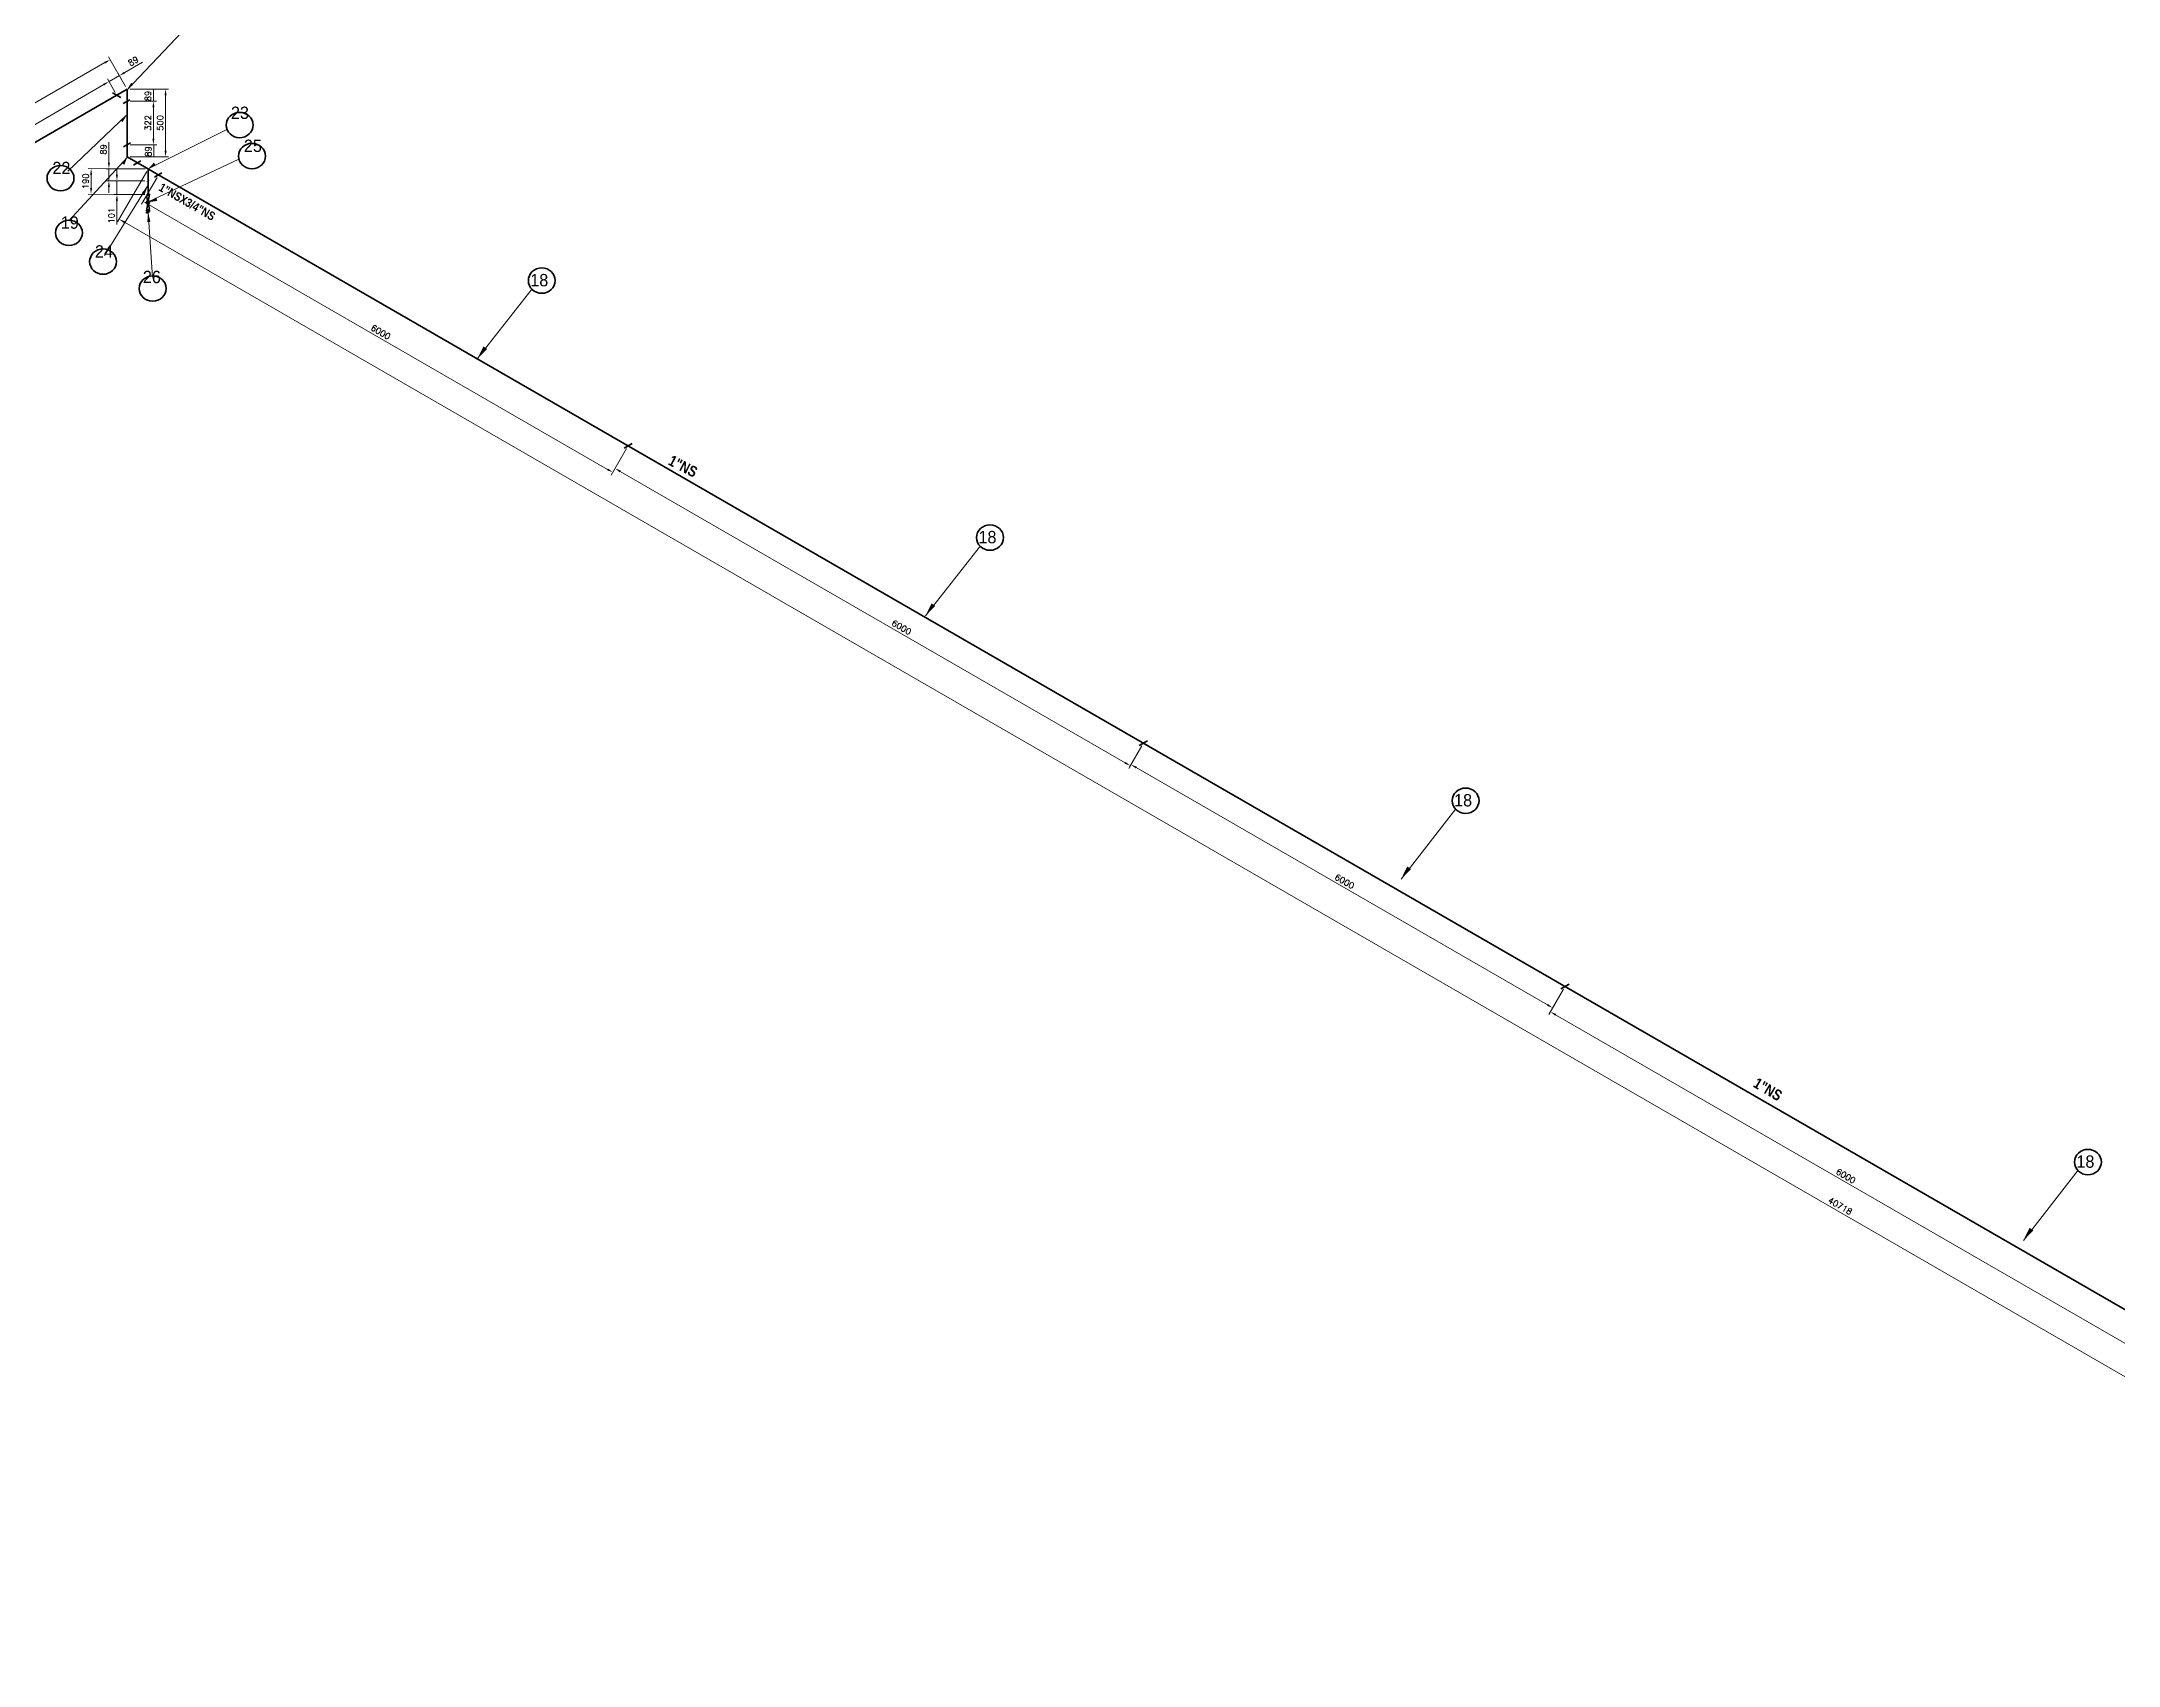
# Model space of a CAD drawing. Extents: x 111418 to 267280, y -151895 to -98368.
# Drawn here: x 198334 to 213693, y -117101 to -105087 of the extents above; entities that cross this region are included whole.
import ezdxf

# ---------------------------------------------------------------- set-up
doc = ezdxf.new("R2010")
doc.units = 0
doc.header["$MEASUREMENT"] = 0
doc.layers.get('0').update_dxf_attribs({"lineweight": 5})
doc.layers.get('DEFPOINTS').update_dxf_attribs({"lineweight": 5})
doc.layers.add('TEXT', color=4, linetype='Continuous', lineweight=5)
doc.styles.add('CHEM', font='isocp.shx')
doc.styles.add('MtXpl_Arial_Narrow', font='ARIALNB.TTF')
doc.styles.add('romans', font='romans.shx')
doc.styles.get("Standard").update_dxf_attribs({"font": 'romans.shx'})
doc.dimstyles.new('CHEM@123', dxfattribs={"dimscale": 26, "dimtxt": 1, "dimasz": 1, "dimexe": 0.5, "dimexo": 0.5, "dimgap": 0.4, "dimtad": 1, "dimdec": 0, "dimzin": 12, "dimdsep": 46, "dimtxsty": 'CHEM', "dimcen": 0.09, "dimclrd": 251, "dimclre": 251, "dimclrt": 3, "dimadec": 1, "dimazin": 2, "dimtfac": 1, "dimtdec": 0, "dimtmove": 0, "dimatfit": 3, "dimfxl": 0.18, "dimtolj": 1, "dimtzin": 0, "dimlwd": -1, "dimlwe": -1, "dimarcsym": 0})

# ---------------------------------------------------------------- blocks, each defined once
blk = doc.blocks.new('*D925')
at = {"layer": 'DEFPOINTS', "color": 0, "lineweight": 50, "ltscale": 100, "transparency": 16777216}
for p in [(198968, -105439), (198968, -105939), (199251, -105939)]:
    blk.add_point(p, dxfattribs=at)
at = {"layer": 'TEXT', "color": 2, "ltscale": 100, "transparency": 16777216}
for p, q in [((198990, -105439), (199274, -105439)), ((199251, -105484), (199251, -105894)), ((198990, -105939), (199274, -105939))]:
    blk.add_line(p, q, dxfattribs=at)
at = {"layer": 'TEXT', "color": 2, "lineweight": 50, "ltscale": 100, "transparency": 16777216}
for points in [[(199244, -105484), (199259, -105484), (199251, -105439)], [(199244, -105894), (199259, -105894), (199251, -105939)]]:
    blk.add_solid(points, dxfattribs=at)
at = {"layer": 'TEXT', "color": 0, "lineweight": 20, "ltscale": 100, "transparency": 16777216, "insert": (199211, -105689), "char_height": 45, "attachment_point": 5, "rotation": 90, "style": 'romans'}
blk.add_mtext('\\A1;500', dxfattribs=at)
blk = doc.blocks.new('*D938')
at = {"layer": 'DEFPOINTS', "color": 0, "lineweight": 50, "ltscale": 100, "transparency": 16777216}
for p in [(199123, -106029), (224536, -120701), (224322, -121073)]:
    blk.add_point(p, dxfattribs=at)
at = {"layer": 'TEXT', "color": 2, "ltscale": 100, "transparency": 16777216}
for p, q in [((199112, -106048), (198897, -106420)), ((198947, -106423), (224283, -121051)), ((224525, -120721), (224310, -121093))]:
    blk.add_line(p, q, dxfattribs=at)
at = {"layer": 'TEXT', "color": 2, "lineweight": 50, "ltscale": 100, "transparency": 16777216}
for points in [[(198951, -106417), (198943, -106430), (198908, -106401)], [(224286, -121044), (224279, -121057), (224322, -121073)]]:
    blk.add_solid(points, dxfattribs=at)
at = {"layer": 'TEXT', "color": 0, "lineweight": 20, "ltscale": 100, "transparency": 16777216, "insert": (211635, -113702), "char_height": 45, "attachment_point": 5, "rotation": 329.9996, "style": 'romans'}
blk.add_mtext('\\A1;40718', dxfattribs=at)
blk = doc.blocks.new('*D939')
at = {"layer": 'DEFPOINTS', "color": 0, "lineweight": 50, "ltscale": 100, "transparency": 16777216}
for p in [(198968, -105439), (199161, -105439), (198968, -105528)]:
    blk.add_point(p, dxfattribs=at)
at = {"layer": 'TEXT', "color": 2, "ltscale": 100, "transparency": 16777216}
for p, q in [((198990, -105439), (199184, -105439)), ((199161, -105528), (199161, -105439)), ((198990, -105528), (199184, -105528))]:
    blk.add_line(p, q, dxfattribs=at)
at = {"layer": 'TEXT', "color": 0, "lineweight": 20, "ltscale": 100, "transparency": 16777216, "insert": (199121, -105490), "char_height": 45, "attachment_point": 5, "rotation": 90, "style": 'romans'}
blk.add_mtext('\\A1;89', dxfattribs=at)
blk = doc.blocks.new('*D940')
at = {"layer": 'DEFPOINTS', "color": 0, "lineweight": 50, "ltscale": 100, "transparency": 16777216}
for p in [(198968, -105528), (198968, -105850), (199161, -105850)]:
    blk.add_point(p, dxfattribs=at)
at = {"layer": 'TEXT', "color": 2, "ltscale": 100, "transparency": 16777216}
for p, q in [((198990, -105528), (199184, -105528)), ((199161, -105573), (199161, -105805)), ((198990, -105850), (199184, -105850))]:
    blk.add_line(p, q, dxfattribs=at)
at = {"layer": 'TEXT', "color": 2, "lineweight": 50, "ltscale": 100, "transparency": 16777216}
for points in [[(199154, -105573), (199169, -105573), (199161, -105528)], [(199154, -105805), (199169, -105805), (199161, -105850)]]:
    blk.add_solid(points, dxfattribs=at)
at = {"layer": 'TEXT', "color": 0, "lineweight": 20, "ltscale": 100, "transparency": 16777216, "insert": (199121, -105689), "char_height": 45, "attachment_point": 5, "rotation": 90, "style": 'romans'}
blk.add_mtext('\\A1;322', dxfattribs=at)
blk = doc.blocks.new('*D941')
at = {"layer": 'DEFPOINTS', "color": 0, "lineweight": 50, "ltscale": 100, "transparency": 16777216}
for p in [(198968, -105850), (198968, -105939), (199165, -105939)]:
    blk.add_point(p, dxfattribs=at)
at = {"layer": 'TEXT', "color": 2, "ltscale": 100, "transparency": 16777216}
for p, q in [((198990, -105850), (199187, -105850)), ((198990, -105939), (199187, -105939)), ((199165, -105850), (199165, -105939))]:
    blk.add_line(p, q, dxfattribs=at)
at = {"layer": 'TEXT', "color": 0, "lineweight": 20, "ltscale": 100, "transparency": 16777216, "insert": (199124, -105901), "char_height": 45, "attachment_point": 5, "rotation": 90, "style": 'romans'}
blk.add_mtext('\\A1;89', dxfattribs=at)
blk = doc.blocks.new('*D942')
at = {"layer": 'DEFPOINTS', "color": 0, "lineweight": 50, "ltscale": 100, "transparency": 16777216}
for p in [(198842, -105221), (198968, -105439), (196874, -106648)]:
    blk.add_point(p, dxfattribs=at)
at = {"layer": 'TEXT', "color": 2, "ltscale": 100, "transparency": 16777216}
for p, q in [((198956, -105420), (198830, -105201)), ((196786, -106407), (198803, -105243)), ((196862, -106629), (196736, -106410))]:
    blk.add_line(p, q, dxfattribs=at)
at = {"layer": 'TEXT', "color": 2, "lineweight": 50, "ltscale": 100, "transparency": 16777216}
for points in [[(198799, -105237), (198806, -105250), (198842, -105221)], [(196783, -106401), (196790, -106414), (196747, -106430)]]:
    blk.add_solid(points, dxfattribs=at)
at = {"layer": 'TEXT', "color": 0, "lineweight": 20, "ltscale": 100, "transparency": 16777216, "insert": (197800, -105776), "char_height": 45, "attachment_point": 5, "rotation": 30, "style": 'romans'}
blk.add_mtext('\\A1;2418', dxfattribs=at)
blk = doc.blocks.new('*D943')
at = {"layer": 'DEFPOINTS', "color": 0, "lineweight": 50, "ltscale": 100, "transparency": 16777216}
for p in [(198910, -105339), (198891, -105484), (198968, -105439)]:
    blk.add_point(p, dxfattribs=at)
at = {"layer": 'TEXT', "color": 2, "ltscale": 100, "transparency": 16777216}
for p, q in [((198833, -105383), (198910, -105339)), ((198956, -105420), (198898, -105319)), ((198949, -105316), (199080, -105240)), ((198794, -105406), (198755, -105428)), ((198879, -105464), (198821, -105364))]:
    blk.add_line(p, q, dxfattribs=at)
at = {"layer": 'TEXT', "color": 2, "lineweight": 50, "ltscale": 100, "transparency": 16777216}
for points in [[(198945, -105310), (198952, -105323), (198910, -105339)], [(198790, -105399), (198797, -105412), (198833, -105383)]]:
    blk.add_solid(points, dxfattribs=at)
at = {"layer": 'TEXT', "color": 0, "lineweight": 20, "ltscale": 100, "transparency": 16777216, "insert": (199013, -105232), "char_height": 45, "attachment_point": 5, "rotation": 30, "style": 'romans'}
blk.add_mtext('\\A1;89', dxfattribs=at)
blk = doc.blocks.new('*D944')
at = {"layer": 'DEFPOINTS', "color": 0, "lineweight": 50, "ltscale": 100, "transparency": 16777216}
for p in [(198833, -105383), (198891, -105484), (196951, -106604)]:
    blk.add_point(p, dxfattribs=at)
at = {"layer": 'TEXT', "color": 2, "ltscale": 100, "transparency": 16777216}
for p, q in [((196932, -106481), (198794, -105406)), ((198879, -105464), (198821, -105364)), ((196939, -106584), (196881, -106484))]:
    blk.add_line(p, q, dxfattribs=at)
at = {"layer": 'TEXT', "color": 2, "lineweight": 50, "ltscale": 100, "transparency": 16777216}
for points in [[(198790, -105399), (198797, -105412), (198833, -105383)], [(196928, -106474), (196935, -106487), (196893, -106503)]]:
    blk.add_solid(points, dxfattribs=at)
at = {"layer": 'TEXT', "color": 0, "lineweight": 20, "ltscale": 100, "transparency": 16777216, "insert": (197819, -105922), "char_height": 45, "attachment_point": 5, "rotation": 30, "style": 'romans'}
blk.add_mtext('\\A1;2240', dxfattribs=at)
blk = doc.blocks.new('*D950')
at = {"layer": 'DEFPOINTS', "color": 0, "lineweight": 50, "ltscale": 100, "transparency": 16777216}
for p in [(199199, -106073), (199085, -106269), (202672, -108078)]:
    blk.add_point(p, dxfattribs=at)
at = {"layer": 'TEXT', "color": 2, "ltscale": 100, "transparency": 16777216}
for p, q in [((199188, -106092), (199074, -106289)), ((202519, -108252), (199124, -106292)), ((202660, -108097), (202547, -108294))]:
    blk.add_line(p, q, dxfattribs=at)
at = {"layer": 'TEXT', "color": 2, "lineweight": 50, "ltscale": 100, "transparency": 16777216}
for points in [[(199128, -106285), (199121, -106298), (199085, -106269)], [(202523, -108245), (202516, -108258), (202558, -108274)]]:
    blk.add_solid(points, dxfattribs=at)
at = {"layer": 'TEXT', "color": 0, "lineweight": 20, "ltscale": 100, "transparency": 16777216, "insert": (200842, -107237), "char_height": 45, "attachment_point": 5, "rotation": 330, "style": 'romans'}
blk.add_mtext('\\A1;6000', dxfattribs=at)
blk = doc.blocks.new('*D951')
at = {"layer": 'DEFPOINTS', "color": 0, "lineweight": 50, "ltscale": 100, "transparency": 16777216}
for p in [(202672, -108078), (206482, -110278), (206386, -110445)]:
    blk.add_point(p, dxfattribs=at)
at = {"layer": 'TEXT', "color": 2, "ltscale": 100, "transparency": 16777216}
for p, q in [((202660, -108097), (202564, -108265)), ((202614, -108268), (206347, -110423)), ((206471, -110297), (206374, -110465))]:
    blk.add_line(p, q, dxfattribs=at)
at = {"layer": 'TEXT', "color": 2, "lineweight": 50, "ltscale": 100, "transparency": 16777216}
for points in [[(202618, -108261), (202610, -108274), (202575, -108245)], [(206350, -110416), (206343, -110429), (206386, -110445)]]:
    blk.add_solid(points, dxfattribs=at)
at = {"layer": 'TEXT', "color": 0, "lineweight": 20, "ltscale": 100, "transparency": 16777216, "insert": (204694, -109421), "char_height": 45, "attachment_point": 5, "rotation": 330, "style": 'romans'}
blk.add_mtext('\\A1;6000', dxfattribs=at)
blk = doc.blocks.new('*D952')
at = {"layer": 'DEFPOINTS', "color": 0, "lineweight": 50, "ltscale": 100, "transparency": 16777216}
for p in [(206482, -110278), (206391, -110436), (209600, -112078)]:
    blk.add_point(p, dxfattribs=at)
at = {"layer": 'TEXT', "color": 2, "ltscale": 100, "transparency": 16777216}
for p, q in [((206471, -110297), (206380, -110455)), ((209470, -112213), (206430, -110458)), ((209589, -112097), (209498, -112255))]:
    blk.add_line(p, q, dxfattribs=at)
at = {"layer": 'TEXT', "color": 2, "lineweight": 50, "ltscale": 100, "transparency": 16777216}
for points in [[(206434, -110452), (206426, -110465), (206391, -110436)], [(209474, -112207), (209466, -112220), (209509, -112236)]]:
    blk.add_solid(points, dxfattribs=at)
at = {"layer": 'TEXT', "color": 0, "lineweight": 20, "ltscale": 100, "transparency": 16777216, "insert": (207970, -111301), "char_height": 45, "attachment_point": 5, "rotation": 330, "style": 'romans'}
blk.add_mtext('\\A1;6000 ', dxfattribs=at)
blk = doc.blocks.new('*D953')
at = {"layer": 'DEFPOINTS', "color": 0, "lineweight": 50, "ltscale": 100, "transparency": 16777216}
for p in [(209600, -112078), (213930, -114578), (213822, -114765)]:
    blk.add_point(p, dxfattribs=at)
at = {"layer": 'TEXT', "color": 2, "ltscale": 100, "transparency": 16777216}
for p, q in [((209589, -112097), (209481, -112284)), ((209531, -112287), (213783, -114742)), ((213919, -114597), (213811, -114784))]:
    blk.add_line(p, q, dxfattribs=at)
at = {"layer": 'TEXT', "color": 2, "lineweight": 50, "ltscale": 100, "transparency": 16777216}
for points in [[(209535, -112281), (209527, -112294), (209492, -112265)], [(213787, -114736), (213779, -114749), (213822, -114765)]]:
    blk.add_solid(points, dxfattribs=at)
at = {"layer": 'TEXT', "color": 0, "lineweight": 20, "ltscale": 100, "transparency": 16777216, "insert": (211677, -113480), "char_height": 45, "attachment_point": 5, "rotation": 330, "style": 'romans'}
blk.add_mtext('\\A1;6000', dxfattribs=at)
blk = doc.blocks.new('*D967')
at = {"layer": 'DEFPOINTS', "color": 0, "lineweight": 50, "ltscale": 100, "transparency": 16777216}
for p in [(199123, -106029), (198700, -106216), (199122, -106218)]:
    blk.add_point(p, dxfattribs=at)
at = {"layer": 'TEXT', "color": 2, "ltscale": 100, "transparency": 16777216}
for p, q in [((199100, -106029), (198679, -106026)), ((198701, -106072), (198700, -106171)), ((199099, -106218), (198678, -106216))]:
    blk.add_line(p, q, dxfattribs=at)
at = {"layer": 'TEXT', "color": 2, "lineweight": 50, "ltscale": 100, "transparency": 16777216}
for points in [[(198693, -106072), (198708, -106072), (198701, -106027)], [(198693, -106171), (198708, -106171), (198700, -106216)]]:
    blk.add_solid(points, dxfattribs=at)
at = {"layer": 'TEXT', "color": 0, "lineweight": 20, "ltscale": 100, "transparency": 16777216, "insert": (198660, -106121), "char_height": 45, "attachment_point": 5, "rotation": 89.6864, "style": 'romans'}
blk.add_mtext('\\A1;190', dxfattribs=at)
blk = doc.blocks.new('*D968')
at = {"layer": 'DEFPOINTS', "color": 0, "lineweight": 50, "ltscale": 100, "transparency": 16777216}
for p in [(198832, -106028), (199122, -106028), (199122, -106117)]:
    blk.add_point(p, dxfattribs=at)
at = {"layer": 'TEXT', "color": 2, "ltscale": 100, "transparency": 16777216}
for p, q in [((198832, -105983), (198832, -105832)), ((199099, -106028), (198810, -106028)), ((199099, -106117), (198810, -106117)), ((198832, -106117), (198832, -106028)), ((198832, -106162), (198832, -106207))]:
    blk.add_line(p, q, dxfattribs=at)
at = {"layer": 'TEXT', "color": 2, "lineweight": 50, "ltscale": 100, "transparency": 16777216}
for points in [[(198825, -105983), (198840, -105983), (198832, -106028)], [(198825, -106162), (198840, -106162), (198832, -106117)]]:
    blk.add_solid(points, dxfattribs=at)
at = {"layer": 'TEXT', "color": 0, "lineweight": 20, "ltscale": 100, "transparency": 16777216, "insert": (198792, -105885), "char_height": 45, "attachment_point": 5, "rotation": 90, "style": 'romans'}
blk.add_mtext('\\A1;89', dxfattribs=at)
blk = doc.blocks.new('*D969')
at = {"layer": 'DEFPOINTS', "color": 0, "lineweight": 50, "ltscale": 100, "transparency": 16777216}
for p in [(199122, -106117), (198892, -106218), (199122, -106218)]:
    blk.add_point(p, dxfattribs=at)
at = {"layer": 'TEXT', "color": 2, "ltscale": 100, "transparency": 16777216}
for p, q in [((199099, -106117), (198869, -106117)), ((198892, -106072), (198892, -106027)), ((198892, -106117), (198892, -106218)), ((199099, -106218), (198869, -106218)), ((198892, -106263), (198892, -106441))]:
    blk.add_line(p, q, dxfattribs=at)
at = {"layer": 'TEXT', "color": 2, "lineweight": 50, "ltscale": 100, "transparency": 16777216}
for points in [[(198884, -106072), (198899, -106072), (198892, -106117)], [(198884, -106263), (198899, -106263), (198892, -106218)]]:
    blk.add_solid(points, dxfattribs=at)
at = {"layer": 'TEXT', "color": 0, "lineweight": 20, "ltscale": 100, "transparency": 16777216, "insert": (198851, -106375), "char_height": 45, "attachment_point": 5, "rotation": 90, "style": 'romans'}
blk.add_mtext('\\A1;101', dxfattribs=at)

msp = doc.modelspace()

# ---------------------------------------------------------------- linework, layer by layer
at = {"layer": 'TEXT', "color": 7, "lineweight": 5, "ltscale": 100}
for p, q in [((198964.4, -105445.8), (199419.1, -104969.3)), ((198965.9, -105630.1), (198529.3, -106046.2)), ((199122.9, -106028.9), (199710.5, -105735.2)), ((199118.3, -106275.9), (199793.2, -105956.1)), ((199121.3, -106152), (198799.3, -106670.1)), ((199121.8, -106349.9), (199154.5, -106830.4)), ((201556.7, -107434.9), (201962.6, -106916.2)), ((204871, -109335.9), (205276.8, -108817.2)), ((208388.2, -111282.7), (208794, -110764)), ((212990.2, -113955.9), (213396.1, -113437.2))]:
    msp.add_line(p, q, dxfattribs=at)
at = {"layer": 'TEXT', "color": 4, "lineweight": 50, "ltscale": 100}
for p, q in [((196873.6, -106648.5), (198967.7, -105439.5)), ((198920.5, -105501.2), (198859.6, -105466.1)), ((198967.7, -105439.5), (198967.7, -105939.5)), ((198938.4, -105545.1), (198986.9, -105517.1)), ((198940.5, -105866.2), (198990.9, -105837.1)), ((198967.7, -105939.5), (224536.2, -120701.5)), ((199014.8, -106001.3), (199068.5, -105970.3)), ((199121.8, -106142.5), (199121.8, -106028.5)), ((199168.9, -106090.3), (199222.7, -106059.3)), ((199110.8, -106224.8), (199132.7, -106212.2)), ((199111.2, -106340.5), (199132, -106216.1)), ((199111.5, -106228), (199132, -106216.1)), ((199111.5, -106228), (199132.3, -106328.3)), ((199121.8, -106142.5), (199121.8, -106218.5)), ((199110.8, -106342.8), (199132.7, -106330.2)), ((199110.8, -106347.7), (199132.7, -106335.1)), ((199110.8, -106356.3), (199132.7, -106343.7)), ((199110.8, -106347.7), (199110.8, -106356.3)), ((199111.2, -106340.5), (199132.3, -106328.3)), ((199121.8, -106336.5), (199121.8, -106352.8)), ((199132.7, -106335.1), (199132.7, -106343.7)), ((202641.8, -108095.3), (202703, -108059.9)), ((206452.3, -110295.3), (206513.6, -110259.9)), ((209570, -112095.3), (209631.2, -112059.9))]:
    msp.add_line(p, q, dxfattribs=at)
at = {"layer": 'TEXT', "color": 7, "lineweight": 20, "ltscale": 100}
msp.add_line((198969.4, -105941.4), (198536.7, -106413.8), dxfattribs=at)
at = {"layer": 'TEXT', "color": 7, "ltscale": 100}
msp.add_line((199113.3, -106122.4), (199129.1, -106113.3), dxfattribs=at)
at = {"layer": 'TEXT', "color": 4, "lineweight": 50, "ltscale": 100}
msp.add_circle((199121.7, -106277.5), 11.3, dxfattribs=at)
at = {"layer": 'TEXT', "color": 3, "lineweight": 35, "ltscale": 100}
for centre in [(199798.9, -105704.6), (199890.4, -105934.3), (198474.3, -106097.9), (198536.5, -106502.5), (198789.2, -106715.1), (199155.6, -106914.3), (202033.5, -106855.7), (205347.7, -108756.8), (208864.9, -110703.5), (213467, -113376.7)]:
    msp.add_ellipse(centre, major_axis=(99.5, 0), ratio=0.9427685, start_param=-1.5707963, end_param=4.712389, dxfattribs=at)
at = {"layer": 'TEXT', "color": 2, "lineweight": 50, "ltscale": 100}
for points in [[(198997.1, -105392.8), (199012.4, -105406.1), (198964.9, -105445.3)], [(198932.7, -105682.8), (198917.6, -105669.4), (198965.4, -105630.6)], [(198946.6, -105998.6), (198929.1, -105988.4), (198968.5, -105941)], [(199164.5, -105983.5), (199177, -105999.5), (199122.9, -106028.9)], [(199095.6, -106219.6), (199075.2, -106207.8), (199121, -106152.4)], [(199182.8, -106243.4), (199189.9, -106265.9), (199118.7, -106275.8)], [(199139.5, -106420.6), (199115.9, -106422.5), (199122, -106350.9)], [(201602, -107342), (201629.5, -107361.6), (201557.2, -107434.4)], [(204916.2, -109243), (204943.7, -109262.6), (204871.4, -109335.4)], [(208433.4, -111189.8), (208461, -111209.4), (208388.6, -111282.2)], [(213035.5, -113863), (213063, -113882.6), (212990.6, -113955.4)]]:
    msp.add_solid(points, dxfattribs=at)

# ---------------------------------------------------------------- texts
at = {"color": 7, "style": 'MtXpl_Arial_Narrow'}
for s, height, rotation, p in [('1"NSX3/4"NS', 63.622, 330.14049, (199194.9, -106185.3)), ('1"NS', 79.53, 332.81689, (202961.8, -108213.8)), ('1"NS', 79.53, 329.4104, (210985.4, -112816.4))]:
    msp.add_text(s, height=height, rotation=rotation, dxfattribs=at).set_placement(p)
at = {"color": 3, "char_height": 91.408, "attachment_point": 5}
for s, insert, width in [('\\pt91.40793; {\\fMS PGothic|b0|i0|c0|p34;23}', (199801.4, -105614.7), 150.861), ('\\pt91.40793; {\\fMS PGothic|b0|i0|c0|p34;25}', (199896.9, -105858.9), 150.861), ('\\pt91.40793; {\\fMS PGothic|b0|i0|c0|p34;22}', (198480.8, -106022.4), 150.861), ('\\pt91.40793; {\\fMS PGothic|b0|i0|c0|p34;19}', (198543, -106427.1), 150.861), ('\\pt91.40793; {\\fMS PGothic|b0|i0|c0|p34;24}', (198795.7, -106639.6), 150.861), ('\\pt91.40793; {\\fMS PGothic|b0|i0|c0|p34;26}', (199149.9, -106829.2), 150.861), ('\\pt91.40793; {\\fMS PGothic|b0|i0|c0|p34;18}', (205297.9, -108753.8), 450.616)]:
    msp.add_mtext(s, dxfattribs=dict(at, insert=insert, width=width))
for insert in [(201983.7, -106852.8), (208815.2, -110700.6), (213417.2, -113373.8)]:
    msp.add_mtext('\\pt91.40793; {\\fMS PGothic|b0|i0|c0|p34;18}', dxfattribs=dict(at, insert=insert))

# ---------------------------------------------------------------- dimensions: what is measured, and where the dimension line sits
at = {"layer": 'TEXT', "color": 7, "lineweight": 20, "ltscale": 100}
for base, p1, p2, angle, picture, middle in [((198841.5, -105220.9), (196873.6, -106648.5), (198967.7, -105439.5), 30, '*D942', (197820, -105810.7)), ((198832.5, -105383.3), (196950.7, -106604), (198890.6, -105484), 30, '*D944', (197839.4, -105956.7)), ((199161.5, -105439.5), (198967.7, -105528.2), (198967.7, -105439.5), 90, '*D939', (199161.5, -105490.1)), ((199164.7, -105939.5), (198967.7, -105850.5), (198967.7, -105939.5), 270, '*D941', (199164.7, -105901)), ((198700, -106216.2), (199122.9, -106028.9), (199121.8, -106218.5), 269.6864, '*D967', (198700.5, -106121.6))]:
    dim = msp.add_linear_dim(base=base, p1=p1, p2=p2, angle=angle, dimstyle='CHEM@123', override={"dimscale": 45, "dimtxsty": 'romans', "dimclrd": 2, "dimclre": 2, "dimclrt": 0}, dxfattribs=at)
    dim.commit()
    dim.dimension.update_dxf_attribs({"geometry": picture, "text_midpoint": middle, "dimtype": 161})
for p1, p2, distance, picture, middle in [((198890.6, -105484), (198967.7, -105439.5), 116.2, '*D943', (199013.5, -105232.1)), ((198967.7, -105439.5), (198967.7, -105939.5), 283.3, '*D925', (199210.5, -105689.5)), ((198967.7, -105528.2), (198967.7, -105850.5), 193.8, '*D940', (199121, -105689.4)), ((199121.8, -106117.5), (199121.8, -106028.5), 289.5, '*D968', (198791.8, -105885.1)), ((199121.8, -106117.5), (199121.8, -106218.5), -229.9, '*D969', (198851.4, -106374.7))]:
    dim = msp.add_aligned_dim(p1=p1, p2=p2, distance=distance, dimstyle='CHEM@123', override={"dimscale": 45, "dimtxsty": 'romans', "dimclrd": 2, "dimclre": 2, "dimclrt": 0}, dxfattribs=at)
    dim.commit()
    dim.dimension.update_dxf_attribs({"geometry": picture, "text_midpoint": middle})
for p1, p2, distance, text, picture, middle in [((199122.9, -106028.9), (224536.2, -120701.5), -429.2, '40718', '*D938', (211635.2, -113701.8)), ((202671.7, -108078), (199198.9, -106073), 226.9, '6000', '*D950', (200842.1, -107236.9)), ((209599.9, -112078), (206482.2, -110278), 182.1, '6000 ', '*D952', (207970.2, -111300.6)), ((209599.9, -112078), (213930, -114578), -215.8, '6000', '*D953', (211677.3, -113479.8))]:
    dim = msp.add_aligned_dim(p1=p1, p2=p2, distance=distance, text=text, dimstyle='CHEM@123', override={"dimscale": 45, "dimtxsty": 'romans', "dimclrd": 2, "dimclre": 2, "dimclrt": 0}, dxfattribs=at)
    dim.commit()
    dim.dimension.update_dxf_attribs({"geometry": picture, "text_midpoint": middle})
dim = msp.add_linear_dim(base=(206385.7, -110445.1), p1=(202671.7, -108078), p2=(206482.2, -110278), angle=330, text='6000', dimstyle='CHEM@123', override={"dimscale": 45, "dimtxsty": 'romans', "dimclrd": 2, "dimclre": 2, "dimclrt": 0}, dxfattribs=at)
dim.commit()
dim.dimension.update_dxf_attribs({"geometry": '*D951', "text_midpoint": (204673.5, -109456.6), "dimtype": 161})

doc.saveas('drawing.dxf')
